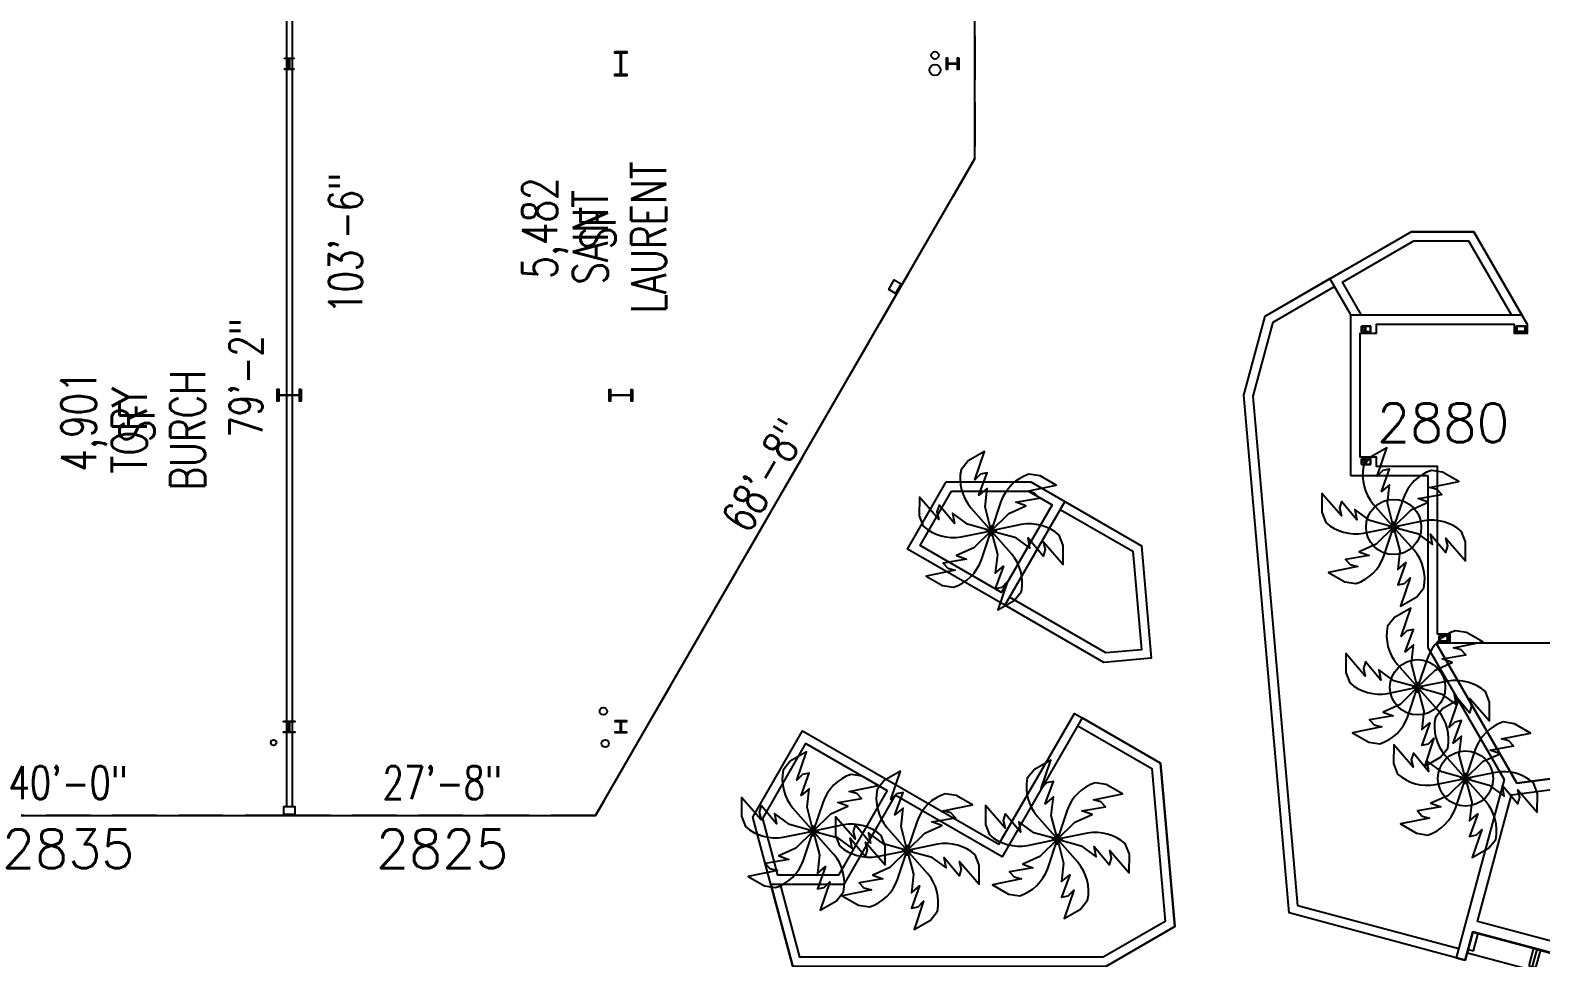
# Model space of a CAD drawing. Extents: x -13345 to 10098, y -1643 to 9113.
# Drawn here: x -9263 to -7623, y 1748 to 2755 of the extents above; entities that cross this region are included whole.
import ezdxf
from ezdxf.enums import TextEntityAlignment as Align

# ---------------------------------------------------------------- set-up
doc = ezdxf.new("R2010")
doc.units = 0
doc.header["$LTSCALE"] = 192
doc.header["$MEASUREMENT"] = 0
doc.linetypes.add('DASHED2', pattern=[0.375, 0.25, -0.125])
doc.linetypes.add('HIDDEN2', pattern=[0.1875, 0.125, -0.0625])
doc.layers.get('0').update_dxf_attribs({"linetype": 'CONTINUOUS'})
doc.layers.get('DEFPOINTS').update_dxf_attribs({"linetype": 'CONTINUOUS'})
for name, color, linetype in [('ARCH-FEATURES', 2, 'CONTINUOUS'), ('ARCH-WALLS-EXTERIOR', 5, 'CONTINUOUS'), ('DIMENSIONS-TENANT', 7, 'CONTINUOUS'), ('FM-SPNO', 3, 'CONTINUOUS'), ('FM-TENANT-SF', 6, 'CONTINUOUS'), ('FM-TEXT-TENANT', 6, 'CONTINUOUS'), ('STRUCTURAL-COLUMNS', 3, 'CONTINUOUS'), ('TENANT-DEMISING', 4, 'CONTINUOUS'), ('TENANT-STOREFRONT-LEASELINE', 3, 'DASHED2'), ('UTILITIES-PLUMB', 2, 'CONTINUOUS')]:
    doc.layers.add(name, color=color, linetype=linetype)
doc.layers.add('COMMON AREA FILL', color=7, linetype='CONTINUOUS', true_color=0xdedede)
doc.styles.add('FMSTXT', font='simplex.shx', dxfattribs={"width": 0.75})
doc.styles.get("Standard").update_dxf_attribs({"font": 'txt.shx', "width": 0.75})
doc.dimstyles.new('LP-SP-MP (without ticks)', dxfattribs={"dimscale": 0, "dimtxt": 36, "dimasz": 12, "dimexe": 8, "dimexo": 8, "dimgap": 8, "dimtad": 1, "dimdec": 0, "dimrnd": 0.0625, "dimzin": 3, "dimdsep": 46, "dimlunit": 4, "dimtxsty": 'Standard', "dimblk1": 'OBLIQUE', "dimblk2": 'OBLIQUE', "dimsah": 1, "dimcen": 0.5, "dimse1": 1, "dimse2": 1, "dimsd1": 1, "dimsd2": 1, "dimclrt": 256, "dimadec": 0, "dimazin": 0, "dimtfac": 6, "dimtdec": 0, "dimtofl": 0, "dimtmove": 0, "dimatfit": 3, "dimldrblk": 'OBLIQUE', "dimfxl": 1, "dimfrac": 2, "dimtolj": 1, "dimtzin": 3, "dimarcsym": 0})

# ---------------------------------------------------------------- blocks, each defined once
blk = doc.blocks.new('*D458')
at = {"layer": 'DEFPOINTS', "color": 0, "transparency": 16777216}
for p in [(-8981.9, 1926.9), (-9461.9, 1902.5), (-8981.9, 1902.5)]:
    blk.add_point(p, dxfattribs=at)
at = {"layer": 'DIMENSIONS-TENANT', "transparency": 16777216, "insert": (-9221.9, 1938.3), "char_height": 36, "attachment_point": 5}
blk.add_mtext('\\A1;40\'-0"', dxfattribs=at)
blk = doc.blocks.new('_OBLIQUE')
at = {"color": 0, "linetype": 'ByBlock'}
blk.add_line((-0.5, -0.5), (0.5, 0.5), dxfattribs=at)
blk = doc.blocks.new('*D459')
at = {"layer": 'DEFPOINTS', "color": 0, "transparency": 16777216}
for p in [(-8649.6, 1926.9), (-8981.9, 1902.5), (-8649.6, 1902.5)]:
    blk.add_point(p, dxfattribs=at)
at = {"layer": 'DIMENSIONS-TENANT', "transparency": 16777216, "insert": (-8815.8, 1938.3), "char_height": 36, "attachment_point": 5}
blk.add_mtext('\\A1;27\'-8"', dxfattribs=at)
blk = doc.blocks.new('051200_053')
at = {"flags": 128}
blk.add_lwpolyline([(-6, 6.1), (6, 6.1), (6, 5.5), (0.9, 5.5, 0.414214), (0.2, 4.7), (0.2, -4.7, 0.414214), (0.9, -5.5), (6, -5.5), (6, -6.1), (-6, -6.1), (-6, -5.5), (-0.9, -5.5, 0.414214), (-0.2, -4.7), (-0.2, 4.7, 0.414214), (-0.9, 5.5), (-6, 5.5)], format="xyb", close=True, dxfattribs=at)
blk = doc.blocks.new('W-Wide Flange-Column - W12X65-1719971-Mall Level - Framing Plan')
at = {"layer": 'STRUCTURAL-COLUMNS'}
blk.add_blockref('051200_053', (0, 0), dxfattribs=at)
blk = doc.blocks.new('051200_177')
at = {"flags": 128}
blk.add_lwpolyline([(-6.5, 12.9), (6.5, 12.9), (6.5, 11.3), (1.2, 11.3, 0.414214), (0.4, 10.5), (0.4, -10.5, 0.414214), (1.2, -11.3), (6.5, -11.3), (6.5, -12.9), (-6.5, -12.9), (-6.5, -11.3), (-1.2, -11.3, 0.414214), (-0.4, -10.5), (-0.4, 10.5, 0.414214), (-1.2, 11.3), (-6.5, 11.3)], format="xyb", close=True, dxfattribs=at)
blk = doc.blocks.new('W-Wide Flange-Column - W24X207-1719975-Mall Level - Framing Plan')
at = {"layer": 'STRUCTURAL-COLUMNS'}
blk.add_blockref('051200_177', (0, 0), dxfattribs=at)
blk = doc.blocks.new('W12x53')
at = {"flags": 128}
blk.add_lwpolyline([(-5, 6), (5, 6), (5, 5.5), (0.8, 5.5, 0.414214), (0.2, 4.8), (0.2, -4.8, 0.414214), (0.8, -5.5), (5, -5.5), (5, -6), (-5, -6), (-5, -5.5), (-0.8, -5.5, 0.414214), (-0.2, -4.8), (-0.2, 4.8, 0.414214), (-0.8, 5.5), (-5, 5.5)], format="xyb", close=True, dxfattribs=at)
blk = doc.blocks.new('W-Wide Flange-Column - W12X53-1719960-Mall Level - Framing Plan')
at = {"layer": 'STRUCTURAL-COLUMNS'}
blk.add_line((-5, -6), (5, -6), dxfattribs=at)
blk.add_blockref('W12x53', (0, 0), dxfattribs=at)
blk = doc.blocks.new('051200_175')
at = {"flags": 128}
blk.add_lwpolyline([(-6.4, 12.6), (6.4, 12.6), (6.4, 11.3), (1.2, 11.3, 0.414214), (0.4, 10.5), (0.4, -10.5, 0.414214), (1.2, -11.3), (6.4, -11.3), (6.4, -12.6), (-6.4, -12.6), (-6.4, -11.3), (-1.2, -11.3, 0.414214), (-0.4, -10.5), (-0.4, 10.5, 0.414214), (-1.2, 11.3), (-6.4, 11.3)], format="xyb", close=True, dxfattribs=at)
blk = doc.blocks.new('W-Wide Flange-Column - W24X176-1719968-Mall Level - Framing Plan')
at = {"layer": 'STRUCTURAL-COLUMNS'}
blk.add_blockref('051200_175', (0, 0), dxfattribs=at)
blk = doc.blocks.new('051200_179')
at = {"flags": 128}
blk.add_lwpolyline([(-6.6, 13.2), (6.6, 13.2), (6.6, 11.3), (1.3, 11.3, 0.414214), (0.5, 10.5), (0.5, -10.5, 0.414214), (1.3, -11.3), (6.6, -11.3), (6.6, -13.2), (-6.6, -13.2), (-6.6, -11.3), (-1.3, -11.3, 0.414214), (-0.5, -10.5), (-0.5, 10.5, 0.414214), (-1.3, 11.3), (-6.6, 11.3)], format="xyb", close=True, dxfattribs=at)
blk = doc.blocks.new('W-Wide Flange-Column - W24X250-1719972-Mall Level - Framing Plan')
at = {"layer": 'STRUCTURAL-COLUMNS'}
blk.add_blockref('051200_179', (0, 0), dxfattribs=at)
blk = doc.blocks.new('051200_060')
at = {"flags": 128}
blk.add_lwpolyline([(-6.2, 6.7), (6.2, 6.7), (6.2, 5.5), (1.1, 5.5, 0.414214), (0.4, 4.8), (0.4, -4.8, 0.414214), (1.1, -5.5), (6.2, -5.5), (6.2, -6.7), (-6.2, -6.7), (-6.2, -5.5), (-1.1, -5.5, 0.414214), (-0.4, -4.8), (-0.4, 4.8, 0.414214), (-1.1, 5.5), (-6.2, 5.5)], format="xyb", close=True, dxfattribs=at)
blk = doc.blocks.new('W-Wide Flange-Column - W12X136-1720048-Mall Level - Framing Plan')
at = {"layer": 'STRUCTURAL-COLUMNS'}
blk.add_blockref('051200_060', (0, 0), dxfattribs=at)
blk = doc.blocks.new('pp0002$0$329343_02')
at = {"flags": 128}
for points in [[(-36.8, 41.6), (0, 0), (-11.2, 43.1), (-7.4, 76.6), (-22.3, 64.1), (-7.4, 104.7), (-19.6, 102), (-29.6, 92.1), (-12.2, 143), (-41.7, 126.2), (-54.6, 110.3), (-54.6, 110.3, 0.229515), (-36.8, 41.6)], [(17.6, 52.6), (0, 0), (31.7, 31.2), (62.6, 44.7), (44.4, 51.4), (87, 58.8), (78.5, 68), (65, 71.7), (117.7, 82.1), (88.4, 99.2), (68.3, 102.4), (68.3, 102.4, 0.229515), (17.6, 52.6)], [(-54.4, -11), (0, 0), (-42.9, 11.9), (-70.1, 31.8), (-66.7, 12.8), (-94.4, 45.9), (-98.1, 34), (-94.6, 20.4), (-129.9, 60.9), (-130.1, 27), (-122.8, 7.9), (-122.8, 7.9, 0.229515), (-54.4, -11)], [(-17.6, -52.6), (0, 0), (-31.7, -31.2), (-62.6, -44.7), (-44.4, -51.4), (-87, -58.8), (-78.5, -68), (-65, -71.7), (-117.7, -82.1), (-88.4, -99.2), (-68.3, -102.4), (-68.3, -102.4, 0.229515), (-17.6, -52.6)], [(54.4, 11), (0, 0), (42.9, -11.9), (70.1, -31.8), (66.7, -12.8), (94.4, -45.9), (98.1, -34), (94.6, -20.4), (129.9, -60.9), (130.1, -27), (122.8, -7.9), (122.8, -7.9, 0.229515), (54.4, 11)], [(36.8, -41.6), (0, 0), (11.2, -43.1), (7.4, -76.6), (22.3, -64.1), (7.4, -104.7), (19.6, -102), (29.6, -92.1), (12.2, -143), (41.7, -126.2), (54.6, -110.3), (54.6, -110.3, 0.229515), (36.8, -41.6)]]:
    blk.add_lwpolyline(points, format="xyb", close=True, dxfattribs=at)
blk = doc.blocks.new('*D370')
at = {"layer": 'DEFPOINTS', "color": 0, "transparency": 16777216}
for p in [(-9002.9, 2852.8), (-8981.9, 2852.8), (-8981.9, 1902.5)]:
    blk.add_point(p, dxfattribs=at)
at = {"layer": 'DIMENSIONS-TENANT', "transparency": 16777216, "insert": (-9028.9, 2377.7), "char_height": 36, "attachment_point": 5, "rotation": 90}
blk.add_mtext('\\A1;79\'-2"', dxfattribs=at)
blk = doc.blocks.new('329343_02')
at = {"flags": 128}
for points in [[(-36.8, 41.6), (0, 0), (-11.2, 43.1), (-7.4, 76.6), (-22.3, 64.1), (-7.4, 104.7), (-19.6, 102), (-29.6, 92.1), (-12.2, 143), (-41.7, 126.2), (-54.6, 110.3), (-54.6, 110.3, 0.229515), (-36.8, 41.6)], [(17.6, 52.6), (0, 0), (31.7, 31.2), (62.6, 44.7), (44.4, 51.4), (87, 58.8), (78.5, 68), (65, 71.7), (117.7, 82.1), (88.4, 99.2), (68.3, 102.4), (68.3, 102.4, 0.229515), (17.6, 52.6)], [(-54.4, -11), (0, 0), (-42.9, 11.9), (-70.1, 31.8), (-66.7, 12.8), (-94.4, 45.9), (-98.1, 34), (-94.6, 20.4), (-129.9, 60.9), (-130.1, 27), (-122.8, 7.9), (-122.8, 7.9, 0.229515), (-54.4, -11)], [(-17.6, -52.6), (0, 0), (-31.7, -31.2), (-62.6, -44.7), (-44.4, -51.4), (-87, -58.8), (-78.5, -68), (-65, -71.7), (-117.7, -82.1), (-88.4, -99.2), (-68.3, -102.4), (-68.3, -102.4, 0.229515), (-17.6, -52.6)], [(54.4, 11), (0, 0), (42.9, -11.9), (70.1, -31.8), (66.7, -12.8), (94.4, -45.9), (98.1, -34), (94.6, -20.4), (129.9, -60.9), (130.1, -27), (122.8, -7.9), (122.8, -7.9, 0.229515), (54.4, 11)], [(36.8, -41.6), (0, 0), (11.2, -43.1), (7.4, -76.6), (22.3, -64.1), (7.4, -104.7), (19.6, -102), (29.6, -92.1), (12.2, -143), (41.7, -126.2), (54.6, -110.3), (54.6, -110.3, 0.229515), (36.8, -41.6)]]:
    blk.add_lwpolyline(points, format="xyb", close=True, dxfattribs=at)
blk = doc.blocks.new('fms4rm')
blk.add_attdef('FMS:RMID', text='', height=12).set_placement((0, 0), align=Align.MIDDLE_CENTER)
blk = doc.blocks.new('*D742')
at = {"layer": 'DEFPOINTS', "color": 0, "transparency": 16777216}
for p in [(-8237.7, 3238.4), (-8237.7, 3238.4), (-8237.7, 2615.8)]:
    blk.add_point(p, dxfattribs=at)
at = {"layer": 'DIMENSIONS-TENANT', "transparency": 16777216, "insert": (-8263.7, 2927.1), "char_height": 36, "attachment_point": 5, "rotation": 90}
blk.add_mtext('\\A1;51\'-11"', dxfattribs=at)
blk = doc.blocks.new('*D743')
at = {"layer": 'DEFPOINTS', "color": 0, "transparency": 16777216}
for p in [(-8237.7, 2615.8), (-8649.6, 1902.5), (-8649.6, 1902.5)]:
    blk.add_point(p, dxfattribs=at)
at = {"layer": 'DIMENSIONS-TENANT', "transparency": 16777216, "insert": (-8466.2, 2272.2), "char_height": 36, "attachment_point": 5, "rotation": 59.9938}
blk.add_mtext('\\A1;68\'-8"', dxfattribs=at)
blk = doc.blocks.new('*D744')
at = {"layer": 'DEFPOINTS', "color": 0, "transparency": 16777216}
for p in [(-8981.9, 3144.9), (-8894.9, 3144.9), (-8981.9, 1902.5)]:
    blk.add_point(p, dxfattribs=at)
at = {"layer": 'DIMENSIONS-TENANT', "transparency": 16777216, "insert": (-8920.9, 2523.7), "char_height": 36, "attachment_point": 5, "rotation": 90}
blk.add_mtext('\\A1;103\'-6"', dxfattribs=at)

msp = doc.modelspace()

# ---------------------------------------------------------------- linework, layer by layer
at = {"layer": 'ARCH-FEATURES'}
for p, q in [((-7922.5, 2444.8), (-7852.2, 2485.4)), ((-7913.9, 2438.2), (-7847.2, 2476.7)), ((-7945.5, 2358.8), (-7922.5, 2444.8)), ((-7829.9, 2446.9), (-7829.9, 2271.8)), ((-7643.5, 2445.8), (-7829.9, 2445.8)), ((-7935.4, 2357.9), (-7913.9, 2438.2)), ((-7896.4, 1796.8), (-7945.5, 2358.8)), ((-7887, 1804.7), (-7935.4, 2357.9)), ((-7829.9, 2271.8), (-7745.9, 2271.8)), ((-7745.9, 2271.8), (-7745.9, 2085.1)), ((-8219.9, 2217.8), (-8219.9, 2205.8)), ((-8219.9, 2217.8), (-8219.9, 2205.8)), ((-7789, 2215.8), (-7777, 2215.8)), ((-7783, 2221.8), (-7783, 2209.8)), ((-8225.9, 2211.8), (-8213.9, 2211.8)), ((-8225.9, 2211.8), (-8213.9, 2211.8)), ((-7745.9, 2085.1), (-7663.1, 1941.7)), ((-7763, 2041.8), (-7751, 2041.8)), ((-7757, 2047.8), (-7757, 2035.8)), ((-7663.1, 1941.7), (-7715, 1748.2)), ((-7711, 1942.8), (-7699, 1942.8)), ((-7705, 1948.8), (-7705, 1936.8)), ((-7712.4, 1757.9), (-7887, 1804.7)), ((-7715, 1748.2), (-7896.4, 1796.8)), ((-7705.3, 1745.6), (-7697, 1776.5)), ((-7697, 1776.5), (-7592.5, 1748.5)), ((-7715, 1748.2), (-7705.3, 1745.6))]:
    msp.add_line(p, q, dxfattribs=at)
for points in [[(-7829.9, 2446.9), (-7852.2, 2485.4), (-7763.9, 2536.4)], [(-7817.8, 2445.8), (-7838.5, 2481.7), (-7761.2, 2526.4)], [(-7637.9, 2436.1), (-7695.9, 2536.4), (-7763.9, 2536.4)], [(-7761.2, 2526.4), (-7701.6, 2526.4), (-7655.1, 2445.8)], [(-7637.9, 2436.1), (-7637.9, 2425.8), (-7651.9, 2425.8), (-7651.9, 2435.8), (-7801.9, 2435.8), (-7801.9, 2425.8), (-7819.9, 2425.8), (-7819.9, 2291.8), (-7801.9, 2291.8), (-7801.9, 2281.8), (-7735.9, 2281.8), (-7735.9, 2099.8), (-7721.9, 2099.8), (-7721.9, 2089.8), (-7735.9, 2089.8)], [(-8140, 2243.5), (-8056.7, 2195.5), (-8046.1, 2073.5), (-8097.6, 2068.9), (-8205, 2130.9)], [(-8145, 2234.9), (-8066.2, 2189.4), (-8056.9, 2082.6), (-8095.4, 2079.2), (-8200, 2139.6)], [(-7500.1, 1813.4), (-7577.4, 1947.3), (-7649.3, 1937.8), (-7735.9, 2087.8), (-7735.9, 2089.8)], [(-8459.1, 1827.8), (-8435.2, 1738.8), (-8095.5, 1738.8), (-8020.6, 1782), (-8036.1, 1959.5), (-8121, 2008.5)], [(-8126, 1999.9), (-8045.6, 1953.5), (-8031.1, 1787.5), (-8098.2, 1748.8), (-8427.5, 1748.8), (-8448.7, 1827.8)], [(-8413, 1891.8), (-8413, 1879.8)], [(-8413, 1891.8), (-8413, 1879.8)], [(-8419, 1885.8), (-8407, 1885.8)], [(-8419, 1885.8), (-8407, 1885.8)], [(-8311, 1870.8), (-8311, 1858.8)], [(-8311, 1870.8), (-8311, 1858.8)], [(-8154, 1876.8), (-8142, 1876.8)], [(-8154, 1876.8), (-8142, 1876.8)], [(-8148, 1882.8), (-8148, 1870.8)], [(-8148, 1882.8), (-8148, 1870.8)], [(-8317, 1864.8), (-8305, 1864.8)], [(-8317, 1864.8), (-8305, 1864.8)], [(-7633.7, 1734.7), (-7702.8, 1753.2), (-7696.7, 1775.9), (-7627.6, 1757.4), (-7633.7, 1734.7)], [(-7589.4, 1722.8), (-7633.2, 1734.6), (-7627.1, 1757.3), (-7592.7, 1748.1)]]:
    msp.add_lwpolyline(points, dxfattribs=at)
for points in [[(-8268.7, 2264.7), (-8176.7, 2264.7), (-8140, 2243.5), (-8205, 2130.9), (-8310.7, 2191.9)], [(-8262.9, 2254.7), (-8179.3, 2254.7), (-8153.7, 2239.9), (-8208.7, 2144.6), (-8297, 2195.6)], [(-8459.1, 1827.8), (-8478.7, 1901), (-8424.7, 1994.5), (-8211.6, 1871.5), (-8129.6, 2013.5), (-8121, 2008.5), (-8208, 1857.8), (-8324, 1924.8), (-8380, 1827.8)], [(-8332.7, 1929.8), (-8385.8, 1837.8), (-8451.4, 1837.8), (-8467.9, 1899.5), (-8421, 1980.8)], [(-7583.8, 1934.3), (-7511.5, 1809.1), (-7594.2, 1761.4), (-7692, 1787.6), (-7655.2, 1924.9)]]:
    msp.add_lwpolyline(points, close=True, dxfattribs=at)
at = {"layer": 'ARCH-FEATURES', "linetype": 'HIDDEN2'}
for points in [[(-7702.2, 1757.2), (-7696.4, 1755.7), (-7691.2, 1775)], [(-7631.1, 1758.9), (-7636.3, 1739.6), (-7628.6, 1737.5), (-7623.4, 1756.8)]]:
    msp.add_lwpolyline(points, dxfattribs=at)
at = {"layer": 'ARCH-FEATURES'}
for centre, radius in [((-7815.9, 2430.8), 1.5), ((-7815.9, 2286.8), 1.5), ((-7783, 2215.8), 30), ((-7757, 2041.8), 30), ((-7705, 1942.8), 30)]:
    msp.add_circle(centre, radius, dxfattribs=at)
at = {"layer": 'ARCH-WALLS-EXTERIOR'}
for points in [[(-8323.7, 2469.3), (-8331.1, 2473.6), (-8325.1, 2484), (-8317.7, 2479.7)], [(-8987.9, 1903.8), (-8987.9, 1912.3), (-8975.9, 1912.3), (-8975.9, 1903.8)]]:
    msp.add_lwpolyline(points, close=True, dxfattribs=at)
at = {"layer": 'COMMON AREA FILL'}
for points in [[(-10764.1, 1902.5), (-8649.6, 1902.5), (-8237.7, 2615.8), (-8237.7, 3238.4)], [(-7592.5, 1748.5), (-7697, 1776.5), (-7705.3, 1745.6), (-7715, 1748.2), (-7896.4, 1796.8), (-7945.5, 2358.8), (-7922.5, 2444.8), (-7763.9, 2536.4), (-7695.9, 2536.4), (-7637.9, 2436.1), (-7637.9, 2425.8), (-7651.9, 2425.8), (-7651.9, 2435.8), (-7801.9, 2435.8), (-7801.9, 2425.8), (-7819.9, 2425.8), (-7819.9, 2291.8), (-7801.9, 2291.8), (-7801.9, 2281.8), (-7735.9, 2281.8), (-7735.9, 2099.8), (-7721.9, 2099.8), (-7721.9, 2089.8), (-7735.9, 2089.8), (-7735.9, 2087.8), (-7649.3, 1937.8), (-7577.4, 1947.3)]]:
    msp.add_lwpolyline(points, dxfattribs=at)
for points in [[(-8268.7, 2264.7), (-8176.7, 2264.7), (-8140, 2243.5), (-8056.7, 2195.5), (-8046.1, 2073.5), (-8097.6, 2068.9), (-8205, 2130.9), (-8310.7, 2191.9)], [(-8211.6, 1871.5), (-8129.6, 2013.5), (-8121, 2008.5), (-8036.1, 1959.5), (-8020.6, 1782), (-8095.5, 1738.8), (-8435.2, 1738.8), (-8459.1, 1827.8), (-8478.7, 1901), (-8424.7, 1994.5)]]:
    msp.add_lwpolyline(points, close=True, dxfattribs=at)
at = {"layer": 'DEFPOINTS'}
msp.add_lwpolyline([(-7333.9, 1909.4), (-7500.1, 1813.4), (-7577.4, 1947.3), (-7649.3, 1937.8), (-7735.9, 2087.8), (-7735.9, 2089.9), (-7554, 2089.9)], close=True, dxfattribs=at)
at = {"layer": 'STRUCTURAL-COLUMNS'}
for p, q in [((-7817.9, 2427.8), (-7817.9, 2433.8)), ((-7807.9, 2433.8), (-7817.9, 2433.8)), ((-7817.9, 2427.8), (-7807.9, 2427.8)), ((-7813.9, 2433.8), (-7813.9, 2427.8)), ((-7808.3, 2433.4), (-7813.6, 2433.4)), ((-7813.6, 2433.4), (-7813.6, 2428.1)), ((-7813.6, 2428.1), (-7808.3, 2428.1)), ((-7808.3, 2428.1), (-7808.3, 2433.4)), ((-7807.9, 2427.8), (-7807.9, 2433.8)), ((-7817.9, 2283.8), (-7807.9, 2283.8)), ((-7817.9, 2283.8), (-7807.9, 2283.8)), ((-7817.9, 2283.8), (-7807.9, 2283.8)), ((-7817.9, 2283.8), (-7807.9, 2283.8))]:
    msp.add_line(p, q, dxfattribs=at)
for points in [[(-7649.9, 2433.8), (-7649.9, 2427.8), (-7639.9, 2427.8), (-7639.9, 2433.8)], [(-7649.9, 2433.8), (-7649.9, 2427.8), (-7639.9, 2427.8), (-7639.9, 2433.8)], [(-7649.9, 2433.8), (-7649.9, 2427.8), (-7639.9, 2427.8), (-7639.9, 2433.8)], [(-7649.9, 2433.8), (-7649.9, 2427.8), (-7639.9, 2427.8), (-7639.9, 2433.8)], [(-7649.4, 2433.3), (-7649.4, 2428.3), (-7640.4, 2428.3), (-7640.4, 2433.3)], [(-7649.4, 2433.3), (-7649.4, 2428.3), (-7640.4, 2428.3), (-7640.4, 2433.3)], [(-7649.4, 2433.3), (-7649.4, 2428.3), (-7640.4, 2428.3), (-7640.4, 2433.3)], [(-7649.4, 2433.3), (-7649.4, 2428.3), (-7640.4, 2428.3), (-7640.4, 2433.3)], [(-7808.3, 2284.1), (-7808.3, 2289.4), (-7813.6, 2289.4), (-7813.6, 2284.1)], [(-7808.3, 2284.1), (-7808.3, 2289.4), (-7813.6, 2289.4), (-7813.6, 2284.1)], [(-7808.3, 2284.1), (-7808.3, 2289.4), (-7813.6, 2289.4), (-7813.6, 2284.1)], [(-7808.3, 2284.1), (-7808.3, 2289.4), (-7813.6, 2289.4), (-7813.6, 2284.1)], [(-7733.9, 2097.8), (-7733.9, 2091.8), (-7723.9, 2091.8), (-7723.9, 2097.8)], [(-7733.9, 2097.8), (-7733.9, 2091.8), (-7723.9, 2091.8), (-7723.9, 2097.8)], [(-7733.9, 2097.8), (-7733.9, 2091.8), (-7723.9, 2091.8), (-7723.9, 2097.8)], [(-7733.9, 2097.8), (-7733.9, 2091.8), (-7723.9, 2091.8), (-7723.9, 2097.8)], [(-7733.4, 2097.3), (-7733.4, 2092.3), (-7724.4, 2092.3), (-7724.4, 2097.3)], [(-7733.4, 2097.3), (-7733.4, 2092.3), (-7724.4, 2092.3), (-7724.4, 2097.3)], [(-7733.4, 2097.3), (-7733.4, 2092.3), (-7724.4, 2092.3), (-7724.4, 2097.3)], [(-7733.4, 2097.3), (-7733.4, 2092.3), (-7724.4, 2092.3), (-7724.4, 2097.3)]]:
    msp.add_lwpolyline(points, close=True, dxfattribs=at)
for points in [[(-7817.9, 2283.8), (-7817.9, 2289.8)], [(-7807.9, 2283.8), (-7807.9, 2289.8), (-7817.9, 2289.8)], [(-7817.9, 2283.8), (-7817.9, 2289.8)], [(-7807.9, 2283.8), (-7807.9, 2289.8), (-7817.9, 2289.8)], [(-7817.9, 2283.8), (-7817.9, 2289.8)], [(-7807.9, 2283.8), (-7807.9, 2289.8), (-7817.9, 2289.8)], [(-7817.9, 2283.8), (-7817.9, 2289.8)], [(-7807.9, 2283.8), (-7807.9, 2289.8), (-7817.9, 2289.8)], [(-7813.9, 2289.8), (-7813.9, 2283.8)], [(-7813.9, 2289.8), (-7813.9, 2283.8)], [(-7813.9, 2289.8), (-7813.9, 2283.8)], [(-7813.9, 2289.8), (-7813.9, 2283.8)]]:
    msp.add_lwpolyline(points, dxfattribs=at)
at = {"layer": 'TENANT-DEMISING'}
for p, q in [((-8984.9, 3137.7), (-8984.9, 1912.3)), ((-8978.9, 3137.7), (-8978.9, 1912.3))]:
    msp.add_line(p, q, dxfattribs=at)
at = {"layer": 'TENANT-STOREFRONT-LEASELINE'}
for p, q in [((-8237.7, 2821), (-8237.7, 2615.8)), ((-8237.7, 2615.8), (-8316.8, 2478.8)), ((-8316.8, 2478.8), (-8649.6, 1902.5)), ((-8981.9, 1902.5), (-9461.9, 1902.5)), ((-8649.6, 1902.5), (-8981.9, 1902.5))]:
    msp.add_line(p, q, dxfattribs=at)
at = {"layer": 'UTILITIES-PLUMB'}
for centre, radius in [((-8280.9, 2727.8), 4), ((-8280.9, 2711.8), 6), ((-8640.9, 2015.8), 4), ((-8998.9, 1981.8), 3), ((-8638.9, 1980.8), 4)]:
    msp.add_circle(centre, radius, dxfattribs=at)

# ---------------------------------------------------------------- block references
at = {"layer": 'ARCH-FEATURES', "xscale": 0.6000000000000001, "yscale": 0.6000000000000001, "rotation": 180}
for name, p in [('pp0002$0$329343_02', (-8219.9, 2211.8)), ('329343_02', (-7783, 2215.8)), ('329343_02', (-7757, 2041.8)), ('329343_02', (-7705, 1942.8)), ('pp0002$0$329343_02', (-8413, 1885.8)), ('pp0002$0$329343_02', (-8148, 1876.8)), ('pp0002$0$329343_02', (-8311, 1864.8))]:
    msp.add_blockref(name, p, dxfattribs=at)
at = {"layer": 'FM-SPNO', "xscale": 3.5, "yscale": 3.5, "zscale": 3.5}
for p, values in [((-7729.2, 2329), {'FMS:RMID': '2880'}), ((-9221.9, 1866.5), {'FMS:RMID': '2835'}), ((-8815.8, 1866.5), {'FMS:RMID': '2825'})]:
    msp.add_blockref('fms4rm', p, dxfattribs=at).add_auto_attribs(values)
at = {"layer": 'STRUCTURAL-COLUMNS'}
for name, p in [('W-Wide Flange-Column - W12X53-1719960-Mall Level - Framing Plan', (-8982, 2718.8)), ('W-Wide Flange-Column - W24X250-1719972-Mall Level - Framing Plan', (-8622, 2718.8)), ('W-Wide Flange-Column - W12X65-1719971-Mall Level - Framing Plan', (-8982, 1998.8)), ('W-Wide Flange-Column - W12X136-1720048-Mall Level - Framing Plan', (-8621.9, 1998.9))]:
    msp.add_blockref(name, p, dxfattribs=at)
at = {"layer": 'STRUCTURAL-COLUMNS', "rotation": 270.00000010284}
for name, p in [('W-Wide Flange-Column - W12X136-1720048-Mall Level - Framing Plan', (-8261.9, 2718.8)), ('W-Wide Flange-Column - W24X207-1719975-Mall Level - Framing Plan', (-8982, 2358.8)), ('W-Wide Flange-Column - W24X176-1719968-Mall Level - Framing Plan', (-8622, 2358.8))]:
    msp.add_blockref(name, p, dxfattribs=at)

# ---------------------------------------------------------------- texts
at = {"layer": 'FM-TENANT-SF', "char_height": 38, "width": 1, "attachment_point": 5, "rotation": 90, "style": 'FMSTXT'}
for s, insert in [('5,482 SF', (-8678.3, 2540.3)), ('4,901 SF', (-9179, 2330.8))]:
    msp.add_mtext(s, dxfattribs=dict(at, insert=insert))
at = {"layer": 'FM-TEXT-TENANT', "char_height": 38, "width": 1, "attachment_point": 5, "rotation": 90, "style": 'FMSTXT'}
for s, insert in [('SAINT LAURENT', (-8623.3, 2530.3)), ('TORY BURCH', (-9124, 2320.8))]:
    msp.add_mtext(s, dxfattribs=dict(at, insert=insert))

# ---------------------------------------------------------------- dimensions: what is measured, and where the dimension line sits
at = {"layer": 'DIMENSIONS-TENANT'}
for base, p1, p2, picture, middle in [((-8237.7, 3238.4), (-8237.7, 2615.8), (-8237.7, 3238.4), '*D742', (-8263.7, 2927.1)), ((-8894.9, 3144.9), (-8981.9, 1902.5), (-8981.9, 3144.9), '*D744', (-8920.9, 2523.7)), ((-9002.9, 2852.8), (-8981.9, 1902.5), (-8981.9, 2852.8), '*D370', (-9028.9, 2377.7))]:
    dim = msp.add_linear_dim(base=base, p1=p1, p2=p2, angle=90, dimstyle='LP-SP-MP (without ticks)', override={"dimscale": 1}, dxfattribs=at)
    dim.commit()
    dim.dimension.update_dxf_attribs({"geometry": picture, "text_midpoint": middle})
dim = msp.add_aligned_dim(p1=(-8237.7, 2615.8), p2=(-8649.6, 1902.5), distance=0, dimstyle='LP-SP-MP (without ticks)', override={"dimscale": 1}, dxfattribs=at)
dim.commit()
dim.dimension.update_dxf_attribs({"geometry": '*D743', "text_midpoint": (-8466.2, 2272.2)})
for base, p1, p2, picture, middle in [((-8981.9, 1926.9), (-9461.9, 1902.5), (-8981.9, 1902.5), '*D458', (-9221.9, 1912.3)), ((-8649.6, 1926.9), (-8981.9, 1902.5), (-8649.6, 1902.5), '*D459', (-8815.8, 1912.3))]:
    dim = msp.add_linear_dim(base=base, p1=p1, p2=p2, dimstyle='LP-SP-MP (without ticks)', override={"dimscale": 1, "dimtmove": 1}, dxfattribs=at)
    dim.commit()
    dim.dimension.update_dxf_attribs({"geometry": picture, "text_midpoint": middle, "dimtype": 160})

doc.saveas('drawing.dxf')
